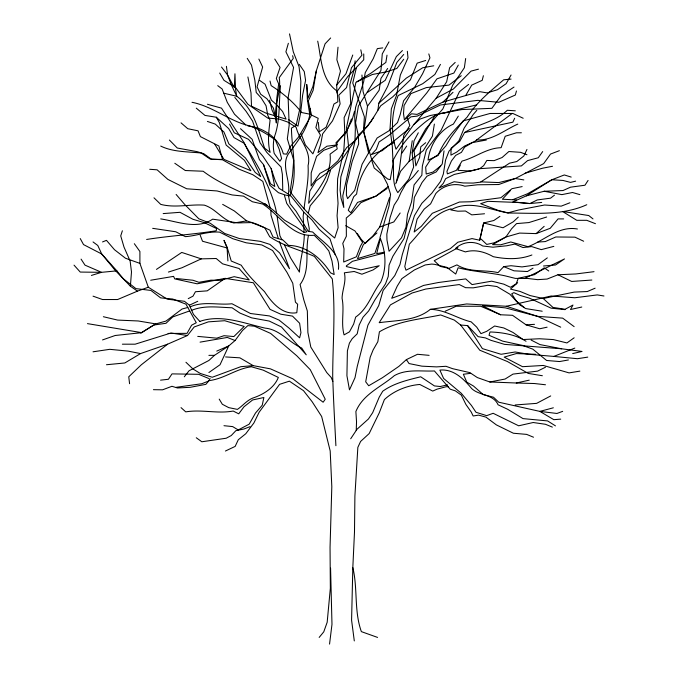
<?xml version="1.0" encoding="UTF-8"?>
<svg xmlns="http://www.w3.org/2000/svg" width="678" height="678" viewBox="0 0 678 678"><rect width="100%" height="100%" fill="white"/><g stroke="black" fill="none" stroke-linecap="round" stroke-linejoin="round"><path stroke-width="1.02" d="M448.463 386.714L446.132 386.731L437.073 389.147L432.734 391.079L419.792 384.468C407.063 385.443 393.774 390.867 384.392 399.588L379.256 412.86L369.179 433.556L360.62 441.437L357.848 447.353L354.899 496.05L354.492 532.128L352.823 567.579L351.585 620.184L354.297 640.922M338.424 269.319C340.788 252.148 323.033 242.495 312.66 231.995L308.261 231.376L296.074 211.239L290.048 203.722L288.421 195.595M356.238 430.394L356.535 421.801L355.882 411.521C362.916 394.232 381.036 387.053 394.384 375.612C406.639 368.756 421.03 371.586 434.42 370.959L450.209 389.18L455.362 390.875L461.311 395.113L465.93 404.486L471.227 412.021L473.151 415.987L478.609 415.122L485.957 417.123L496.372 424.894L513.373 433.234L526.628 434.386L533.51 437.217M199.874 321.499L193.484 314.414L189.391 305.202L184.433 301.286L167.22 299.159L148.304 287.226L137.448 291.142L130.388 286.209L131.49 271.946L130.125 261.03L124.006 247.08L120.726 235.91L122.371 230.774M338.017 47.189L336.873 59.774L340.475 71.114L336.72 85.004L336.924 93.03M280.523 85.682C278.811 101.7 280.15 117.921 275.514 133.625C273.107 139.956 272.734 146.779 274.183 153.372L279.861 161.262L281.616 158.669L279.192 149.236L275.302 139.838C266.208 133.498 256.606 127.557 245.724 124.879C226.969 119.133 211.375 106.048 192.01 102.302M355.103 60.808L354.221 69.232L349.856 84.674L350.696 103.632L344.11 117.675L344.89 134.083L343.831 150.169L337.61 178.797L337.297 192.162L338.042 203.383L337.076 215.689L338.11 227.706L334.712 238.012C318.007 224.46 303.066 208.875 290.108 191.671L292.608 174.814L293.701 160.186L287.328 138.812L289.175 125.252L288.116 97.539L293.574 67.461L285.904 51.799L288.362 43.29M396.359 181.865L399.308 169.992L403.732 135.439L409.792 125.515L407.334 118.252M304.049 208.849C305.642 194.433 308.914 180.297 308.075 165.669C311.719 150.711 299.193 140.507 296.167 127.269L287.633 122.006L278.802 118.947L267.827 118.125L247.894 104.251L235.597 87.589L223.969 80.326L219.706 73.063M303.625 212.434L303.142 216.536L304.117 232.461M308.49 235.325C304.829 251.58 310.702 270.31 300.1 284.514L303.769 299.752L307.337 310.982L307.88 332.508L310.795 347.043L326.771 372.561L331.271 377.561L332.83 381.485M308.965 231.478L309.295 228.791L307.185 217.528L307.626 215.807M329.55 644.1L331.983 624.328L330.567 568.139M310.304 108.658C310.024 125.286 299.557 138.727 290.201 151.516C279.328 163.729 291.125 179.916 288.345 194.12M377.875 110.251L378.799 103.293L387.672 86.352L396.85 62.427L403.732 54.452M444.039 150.855L442.234 163.966L436.174 171.941L426.987 176.195L422.038 182.526L414.377 197.323L413.19 208.307L407.393 224.511L404.088 238.47L392.85 256.276L389.062 265.132L388.248 276.463L385.511 283.836L374.959 299.795L368.671 310.905L362.984 317.253L359.162 325.016L357.196 333.83L352.204 338.703L349.399 343.153L347.399 350.865L346.924 375.705L349.475 389.875L355.009 377.697L357.281 366.315L367.925 325.16L378.756 305.541L383.121 290.464L394.799 275.573L399.995 264.488L402.3 254.572L414.47 215.57L421.826 203.341L431.793 193.238L440.624 181.331L443.361 173.966L445.565 160.033L448.997 151.186L458.955 140.719L464.116 128.176L473.269 114.438L476.812 110.336M465.667 58.528L464.362 67.749L452.726 85.114L442.895 108.861L425.691 128.879L412.165 152.838L413.614 167.042L408.809 179.212L397.833 192.628C391.486 183.136 394.435 171.288 393.011 160.618C398.901 148.787 406.8 138.151 416.69 129.362C425.886 121.328 435.386 112.489 448.395 112.506M361.942 75.012L363.086 91.666L367.51 106.2L363.747 132.074L368.663 153.338M395.698 183.814L400.613 171.237L409.139 161.313L412.249 140.753M412.165 152.838L414.055 140.753L418.309 132.778M387.011 55.164L385.867 62.427L371.12 73.063L355.882 82.453L346.551 127.464L348.941 150.041L340.848 176.899L340.085 190.06L341.017 198.061L343.805 207.485L342.788 195.832L354.933 141.499L355.348 129.074L354.67 116.311L355.543 107.531L363.654 81.767L365.256 72.605L373.298 58.528L377.349 48.604L382.756 47.901M330.644 37.976L325.076 43.824L316.295 70.91L313.126 90.335L308.287 101.047L311.558 115.201L298.244 137.439L290.438 146.397L286.616 154.16L283.328 153.872C279.082 138.109 263.708 127.591 247.945 125.922M434.369 124.099L432.403 136.151L423.233 150.677L409.139 161.313M451.167 208.816C432.352 213.697 421.953 230.918 409.343 244.173L404.791 266.564L405.978 270.183L450.345 248.623L457.845 242.232L471.998 238.588L479.702 240.224L483.651 222.969L493.813 220.519L499.915 216.35M316.295 70.91L312.948 86.352L308.032 98.225L306.719 84.403L307.371 99.641L309.71 114.15L318.211 118.319L315.88 127.506L320.457 135.058L312.897 153.864L305.371 144.931L301.074 133.719M479.702 240.224L483.651 222.969L503.034 227.766L513.356 221.74L518.272 217.13M356.374 67.749L352.763 82.987L364.4 116.828L363.425 130.693L371.425 158.61L380.494 170.788L387.392 184.128L390.57 194.264L389.036 205.985L379.977 237.614C385.968 251.682 386.952 268.005 380.722 282.133C371.908 293.591 368.018 308.575 355.679 317.075L353.662 324.059L349.475 331.83L344.077 334.89C340.754 322.872 344.577 310.439 342.059 298.227C342.314 289.608 346.5 281.539 344.348 272.819L354.17 271.48L361.908 274.209L373.112 269.912L379.214 265.742L360.704 269.852L346.382 266.564L346.365 265.835L352.458 261.301L384.553 252.928M380.299 238.927L376.688 253.631L384.553 252.216M483.372 75.724L482.219 80.326L471.735 85.114L465.667 95.564L443.022 102.056L417.046 114.387L411.554 113.794L404.402 119.811L403.52 113.633L404.046 105.582L410.936 93.615L426.343 87.589L448.955 85.114L461.243 75.724M308.388 212.816L310.177 205.773L320.457 193.467L327.076 180.89L330.474 170.585M354.535 111.209L351.857 120.76L346.627 130.752L336.72 143.05L337.491 144.855L326.94 146.211L317.974 152.643L320.686 144.177L322.618 133.905L332.508 120.887L340.119 103.903L338.805 95.174L346.543 87.589L351.458 67.749L361.942 55.164L360.798 49.85M516.466 90.962L515.322 95.039L498.771 102.302L477.795 100.352L440.437 104.963L417.165 116.124L410.936 116.828L389.087 135.168L379.036 141.99L376.307 149.355L371.324 154.592L382.18 150.669L409.368 128.447M357.238 233.435L361.399 239.537L365.154 243.461L372.637 236.334L379.705 227.028L389.469 197.815M379.705 238.953L374.892 253.436L357.501 258.615L363.357 244.597L376.934 232.944M352.763 55.028L345.933 73.817L336.72 85.004M351.45 118.947L346.314 132.583L335.974 142.702L337.229 148.872L330.059 154.169C332.22 173.254 318.982 188.679 308.651 203.256L309.812 191.179L316.126 180.797L326.525 173.237L342.229 158.974L359.137 134.456L367.332 126.583L373.671 117.294M514.67 118.252L512.865 122.15L464.591 132.541L459.701 141.431L451.116 148.211L450.921 155.152L456.684 152.092L464.566 146.05L474.676 141.414L512.212 113.463M460.303 165.144L457.87 170.314L470.668 171.085L479.736 168.669L521.382 165.915L527.611 160.601L538.264 157.762L542.688 151.567M526.959 149.44L523.848 155.991L516.797 161.534L509.534 163.178L480.439 182.162L473.159 183.068L463.303 182.958L454.141 181.721L438.963 187.942L443.234 183.458L445.666 178.653L454.328 174.416L478.651 169.059M210.095 378.4L208.697 380.994L201.832 383.723L176.365 387.282M440.437 64.376L434.861 74.478L422.741 83.691L398.156 95.564C391.537 112.506 390.52 131.846 396.011 149.228L413.656 124.693L436.174 98.225L446.666 81.741L449.616 67.749L455.184 62.427M458.294 65.088L453.87 73.063L436.963 78.843L426.733 92.971L405.817 117.955M388.977 41.875L382.265 53.926L380.951 70.402L358.425 105.997L355.56 122.862L358.442 135.931L358.645 143.956L352.153 161.644L346.534 185.153L346.416 195.01L347.602 198.629L354.696 190.425L362.077 164.313L377.112 138.015L388.977 130.786L397.537 122.54L400.249 114.438L403.563 100.853L414.546 87.437L422.597 73.724L429.945 57.825L428.801 53.926M511.059 75.012L506.144 83.691L497.466 89.716L487.135 92.911L479.761 91.666L465.667 95.564M435.31 115.023L414.055 150.677L415.851 165.915L419.623 157.415L420.775 146.779L425.691 142.702M458.294 116.124L453.379 124.099C439.285 130.312 429.86 145.024 428.047 160.11L438.149 155.474C443.844 139.965 455.752 128.583 467.125 117.15C476.575 102.336 490.482 91.132 503.686 79.792L511.059 79.089M588.08 180.45L584.961 185.23L570.545 187.179L563.003 190.552L544.163 191.255L526.306 195.866L512.865 201.891L529.891 203.553L541.705 202.425M350.696 438.768L357.001 429.25L368.451 418.97L372.68 412.665L379.222 397.164L382.723 391.24C393.842 383.214 407.58 380.019 420.699 376.782L434.437 385.926L440.285 386.511L447.548 384.867M387.672 68.453L380.951 78.377L379.146 90.25L367.51 106.2M401.766 153.338L406.681 146.067M400.164 213.011L393.816 221.935L379.705 227.028M318.313 122.337L319.279 131.803L326.101 127.252L330.211 116.557L333.915 104.056L337.873 101.768L337.246 91.191L347.848 76.428L363.747 59.774L363.747 53.926M184.306 376.79L189.06 370.764L208.892 360.484L214.46 355.348L228.715 345.958L235.063 340.542L242.478 330.5L247.834 325.618L254.419 326.186L270.666 333.44L296.778 355.789L310.27 369.688L325.245 399.249L323.126 402.224L292.972 378.883L270.454 368.857L253.216 365.637L240.826 366.679L212.256 377.256L200.205 373.425L192.993 368.993L185.95 362.264M403.732 59.24L396.85 68.453L386.519 71.826L372.434 74.478L357.026 81.741M106.471 364.739L124.828 362.967L140.558 353.577L167.593 344.187L187.475 335.525L194.205 326.957L208.316 321.864L224.715 320.719L244.199 326.44L233.868 336.551L223.994 335.703L216.757 338.161L197.747 336.39M418.309 170.525L412.775 177.28L406.003 183.662L401.105 192.179L397.994 199.196L394.13 205.129L390.062 217.646L386.824 234.156L386.969 239.995L389.079 251.258L401.52 237.8L405.995 227.105L407.503 214.29L411.563 201.773L414.063 184.916L421.852 175.229L422.352 166.093L426.335 149.931L441.175 130.21L459.447 91.666L468.617 84.403M319.169 637.422L323.77 631.837L327.177 622.251L330.347 588.224L330.05 547.341L331.813 486.702L330.194 450.963L321.66 416.495L312.168 401.766L303.49 390.664L289.379 381.163L279.607 384.324L259.132 412.224L253.919 422.936L245.792 433.725L238.283 439.759L235.164 446.404L225.418 451.031M510.407 190.552L502.381 199.23L516.466 199.942M547.315 257.877L537.993 264.683L521.992 266.912L511.009 265.725L503.729 266.64L498.033 272.624C484.253 269.463 469.498 272.785 456.955 264.886L449.014 268.369L440.2 266.403L434.217 260.716L457.989 247.707M402.418 50.553L396.359 56.579L385.214 80.326L367.51 92.377M443.022 102.056L452.997 92.31M378.799 103.293L406.283 78.148L422.741 67.749L433.717 65.8M481.134 239.097L486.745 244.427L494.372 242.775L505.907 237.012L519.585 233.079L536.137 233.613L544.163 226.342M429.123 355.348L417.495 354.289L406.393 359.611L398.893 366.374L382.392 377.739L368.713 385.748L365.696 381.807L370.196 357.23L373.12 349.933L377.832 341.712L379.409 331.813C397.791 320.821 420.148 319.279 440.683 314.948L454.319 320.084L460.65 325.033L479.761 350.212L507.458 361.552L528.264 373.425L542.358 375.731M517.636 282.718L510.5 289.099L520.043 291.421L530.01 295.549L543.222 298.506L574.147 292.091L587.258 291.557L595.123 288.192M413.656 124.693L420.08 119.057L430.216 115.514L461.904 109.565L491.889 108.327L501.228 95.564L514.009 87.064M440.607 166L433.089 172.026L426.208 174.026L425.665 167.102L430.233 160.05L438.488 154.372L445.938 145.787L450.845 137.634L463.21 120.904L490.084 113.463L512.865 113.463L523.187 118.252M167.593 344.187L141.38 364.739L128.761 376.79L129.574 383.706M388.325 186.475L376.01 196.095L360.849 202.68L351.984 213.121L346.263 218.011L346.356 236.266L342.78 243.394L344.009 248.834L343.678 262.005L356.357 256.818L360.476 246.131L362.569 242.427L354.984 230.935L345.721 225.689M479.736 168.669L483.677 165.652L486.829 160.457L494.135 160.644L502.093 157.525L508.873 151.516L520.577 152.313L526.959 154.754M554.485 195.154L550.553 198.171L537.281 199.942L529.891 203.553L516.721 202.425L487.855 201.324L480.617 203.697L498.669 210.544L507.856 212.867L518.373 210.053L544.536 205.01L561.206 206.146L569.893 202.773M574.147 337.805L566.935 342.941L553.341 339.576L539.485 338.754L523.077 339.534L513.043 332.483L503.805 327.966L494.626 326.008L486.728 331.313L480.948 333.652L476.77 327.186L471.159 321.847C457.319 318.609 445.115 309.609 430.327 309.363C416.139 320.991 396.435 320.236 379.18 322.694L390.418 304.888L412.029 293.032L425.801 289.031L459.277 284.548L465.557 287.675L473.227 287.845L487.77 285.294L496.923 286.523L509.898 294.227L519.585 304.668L525.645 308.566L542.197 311.227M190.128 306.863C203.629 300.829 218.062 305.388 231.952 303.744L250.453 313.507L269.497 315.948L279.09 320.092L288.777 327.881L299.617 337.83L300.947 332.686L299.617 323.228L292.498 316.101L280.768 314.202L270.056 309.363L253.335 282.768L225.113 278.361L207.248 290.845L195.45 291.735L192.993 296.159L188.247 298.642M208.892 372.536L220.036 364.739L228.715 345.958L216.757 351.094M387.138 188.509L376.01 196.095L357.552 202.4L350.873 212.782L348.255 210.299L353.755 196.654L356.611 194.027C359.628 171.924 373.383 151.914 394.028 142.711M526.306 195.866L551.867 179.738L564.316 174.958L571.198 177.085M464.591 132.541C478.126 123.854 495.287 121.938 507.297 110.277L515.322 110.811M102.539 339.932L115.158 335.5L141.778 332.652L153.635 325.059L166 323.287L172.78 316.914L189.704 310.905M156.448 269.403L181.746 252.436L201.256 258.877L216.214 258.504L222.554 263.827L239.105 268.522L249.241 279.946L234.198 276.675L220.409 280.302L210.917 280.175L198.925 282.302L193.035 280.26L176.195 278.489M140.685 333.051L155.796 323.906L165.941 321.101L182.068 309.007L187.806 307.481M533.018 268.166L527.45 271.531L514.009 270.819L503.729 266.64M517.78 124.099C504.415 130.066 491.881 140.973 476.456 139.914M559.401 150.677L550.553 154.042L543.671 163.61L515.322 178.5L498.771 184.526L477.583 184.789L464.845 186.204A26.722 26.722 0 0 0 435.818 193.501L430.606 203.849L424.165 209.121L417.114 219.155L414.148 232.012L421.309 226.35L432.301 213.299L459.396 202.036L470.71 201.756L500.906 197.713L512 188.67L522.17 186.594M436.174 98.225L453.379 89.013L471.074 71.114L478.456 69.164M550.714 395.927L536.62 403.368L515.153 404.969M546.663 217.011L528.908 222.562L516.526 223.604L511.543 228.842L505.907 237.012L492.592 244.648L500.627 244.809L510.78 242.004L528.052 246.682C544.442 240.521 558.68 225.588 577.427 229.003M545.476 367.222L537.603 371.12L512.992 374.103L505.085 379.044L489.821 381.985L477.304 377.553L469.879 372.629L452.616 368.679L445.988 366.289L436.513 366.891L421.894 366.162L409.046 363.561L406.393 359.611M586.767 204.722C562.418 215.816 534.552 213.011 508.441 213.053C489.618 209.697 469.176 199.459 450.836 209.917L457.803 211.205L465.464 211.011L471.769 214.867L484.516 213.765M189.391 305.202L197.747 301.303M199.79 321.406C221.342 313.939 243.851 323.313 265.056 328.11C279.751 329.449 288.786 342.305 301.693 348L306.244 354.823L281.455 326.966L269.259 321.067L251.657 317.855L239.851 313.041L232.054 307.761C218.502 307.397 204.637 304.973 191.662 310.321M201.256 258.877L181.848 267.81L168.415 272.064M445.183 311.227L456.167 306.261L480.744 306.261L500.576 314.77L512.534 315.304L526.136 324.872L539.739 328.771L547.112 327.177M137.448 291.142L117.616 299.532L102.539 299.532L93.039 296.159M102.539 241.936L106.471 240.343L114.506 249.733L125.481 258.242L139.905 263.378L148.304 287.226M513.026 199.586L527.611 193.739L551.867 179.738L563.003 180.45L570.545 182.399L575.622 181.153M460.65 325.033L467.6 325.593L482.38 348.619L501.067 354.289L515.153 351.984L528.755 354.289L553.833 356.416L574.808 348.085M594.03 271.675L575.834 273.954L557.96 274.768L547.121 279.056L537.637 279.658L525.187 278.149L564.503 258.911L555.528 264.979L543.502 266.005M249.996 426.691L243.851 429.03L235.859 430.691L231.24 435.556L226.198 438.234L201.824 441.768L196.273 437.751M536.137 233.613L550.231 228.291L558.087 218.901L563.664 218.901M336.415 145.609L323.753 150.304L316.609 156.33L311.177 172.89L311.143 186.035L319.957 173.399L330.398 167.661L337.898 160.906L346.687 147.541L355.272 140.388L370.866 121.752L380.689 105.802L392.587 96.988L410.444 79.792L417.165 63.139L425.691 60.478M562.681 411.343L556.943 413.47L539.849 411.393L498.728 402.207L493.491 397.223L483.202 394.562L473.498 386.045L466.828 382.197L463.345 374.248L470.625 373.341M91.394 275.429L101.564 272.327L116.862 270.853L123.269 278.726L135.922 288.625L150.94 290.438L160.618 297.862L172.695 299.023L185.967 304.168L196.273 322.745L191.603 325.203L187.06 333.347L168.076 333.457M443.658 112.989L476.676 104.861M525.153 173.187L542.527 168.22L552.519 166.271M531.908 254.979C519.484 259.793 506.11 259.293 493.253 256.682C484.829 251.869 474.964 249.131 465.396 251.902L455.447 248.495A22.255 22.255 0 0 1 482.77 245.987L493.016 247.19L506.856 245.75L514.848 244.088L522.967 247.538L531.705 246.589L541.273 249.631L553.833 246.368M553.341 407.8L539.849 411.393L553.833 419.674L560.714 419.14M430.327 309.363L466.65 303.956L506.305 306.261L551.206 295.989L574.808 297.761L597.259 294.922L603.971 295.989M572.673 353.577L582.012 351.45L561.638 348.789L504.585 344.373L490.974 340.339L485.431 337.915L478.1 336.644L467.6 325.593M581.766 307.032L570.512 309.507L572.961 305.058L565.037 309.278L552.934 307.388L543.222 298.506M489.821 381.985L516.305 382.994L529.247 380.155M486.321 140.032L472.507 142.566L464.591 147.143L461.438 152.338L455.675 155.398L451.429 160.983L446.946 171.314L447.378 173.865L456.413 170.347L462.023 161.084C475.566 157.542 486.635 148.058 501.118 147.694L505.212 136.27L516.466 132.778L521.382 132.778M568.418 359.959L559.562 361.552L546.621 360.484L532.806 349.145L522.492 345.39L502.678 341.136L489.016 335.271L490.033 331.966C502.474 332.398 515.373 334.508 526.043 341.28M225.113 278.361L197.137 283.811L174.746 278.895L173.585 276.37L150.686 280.226M200.061 342.144L227.316 337.449L235.063 340.542M149.736 169.288L157.11 169.814L167.873 179.399L186.721 188.789L217.079 190.95L232.147 194.95L243.495 196.128L252.394 201.747L262.674 204.044C279.438 214.672 291.913 237.605 314.202 235.241L323.931 244.86L328.83 250.936L332.008 261.081L334.169 274.539L330.474 272.802C321.347 258.165 306.456 245.792 288.54 245.377L282.929 240.046L272.997 237.003L269.903 230.147L256.242 223.918L246.673 220.875L233.944 223.02C222.257 220.028 215.765 208.646 204.29 205.137C189.704 204.112 175.11 208.146 160.711 204.375L153.991 197.815M579.885 371.12L569.071 372.892L543.341 365.45L522.535 366.688L504.178 357.12L516.305 353.577L535.637 354.289M587.75 357.12L577.427 358.713L553.833 356.416M93.039 351.806L109.751 349.323L127.939 351.094L140.558 353.577M146.618 239.461C169.797 235.808 193.137 234.478 216.248 230.757L216.562 228.562L204.366 222.664L192.967 219.299L180.009 212.316L163.169 213.587M160.55 380.155L168.415 379.273L172.009 373.883L198.671 374.307L208.629 378.443M591.852 280.039L571.69 281.455L557.96 274.768M526.136 324.872L534.493 324.338M537.798 242.054L545.307 241.58L555.799 236.978L574.969 237.156L583.656 241.232M122.371 344.187L135.151 344.187L170.992 333.017L187.475 335.525M208.892 355.348L214.46 355.348M526.298 278.489L515.339 278.395L504.686 275.743C489.304 272.488 473.447 271.683 458.125 267.776L455.726 274.048L446.794 267.335L434.674 264.352L431.742 264.064L425.199 264.954L414.368 269.971L401.808 278.683L397.249 286.099L391.714 298.286L410.885 291.235L423.521 285.438L438.412 282.514L465.701 278.904L472.049 284.591L491.677 281.175L503.805 284.158L510.449 287.277L516.204 283.845L518.255 278.319L534.595 274.624L544.281 267.81L548.739 270.988M153.423 389.681L162.551 389.816L171.958 386.291L177.475 387.977L190.238 387.299L205.858 384.35L209.053 380.621C224.249 378.816 236.308 368.629 251.419 366.781L263.183 370.137L278.336 377.426C274.183 388.113 263.047 394.689 252.572 398.147C246.555 400.673 242.622 405.91 237.402 409.393L228.715 407.622L222.325 404.257L219.214 399.122M516.305 382.994L534.493 383.528L545.476 384.765M480.914 181.865L498.771 182.577L515.322 178.5L523.848 179.916M225.605 356.942L239.859 357.831L253.216 365.637M223.969 425.699L232.647 426.589L238.224 429.954L249.207 424.148L255.496 413.038L262.242 405.207L263.869 397.503L252.614 399.969L244.021 406.758L238.724 413.826L233.181 411.046C217.426 413.927 201.612 409.249 185.738 411.868L181.034 407.622M565.045 309.643L551.129 308.159L529.34 298.125L520.145 295.43L513.873 292.667L511.712 293.82L516.272 301.007L524.094 307.38M87.462 323.626L141.778 332.652M152.669 228.333L175.755 231.774L185.365 236.647C196.9 235.842 207.875 231.139 219.57 232.139L232.876 238.741L246.122 242.792L261.877 244.953L272.598 250.521L287.023 272.429L292.769 283.243L295.43 302.159L297.676 304.286L296.795 312.711C282.26 315.262 271.675 302.447 264.505 291.616C256.115 283.362 247.716 275.056 241.207 265.183L231.249 261.047L227.079 247.08L223.969 240.343L227.079 247.962L227.901 260.903M276.666 213.206C271.632 187.772 257.377 165.135 243.995 143.177L233.995 137.592L228.664 128.591L216.324 117.226L204.959 115.413L196.273 108.149M155.796 323.906L138.261 320.974L117.616 320.084L103.361 316.719M544.163 191.255L561.859 194.628L572.512 192.501L579.885 194.628M309.71 114.15L301.634 112.531C293.235 101.819 282.633 92.962 271.158 85.64L270.014 81.038M160.711 218.901C177.797 221.503 196.79 229.91 212.672 219.164L237.961 222.918L251.462 222.579L264.734 227.723L269.7 236.724C283.345 246.055 299.54 249.614 314.363 256.411L332.288 278.912C335.72 311.244 332.712 343.966 332.703 376.426C333.432 399.562 334.72 422.606 335.898 445.709M561.638 348.789L539.993 344.585L531.12 340.059M223.757 93.183L236.749 96.276C253.894 108.709 258.14 129.328 264.564 148.143L270.141 152.381C267.293 141.88 268.827 131.083 270.073 120.26L267.751 115.201L266.056 105.751L261.115 97.844L256.233 92.496L254.826 80.114L251.496 65.088L247.233 58.35M227.079 247.962L202.502 241.232L200.205 235.207M207.417 104.251L221.511 108.149L244.122 142.702L260.674 176.551L255.267 172.475L245.436 157.94L228.884 143.948L223.969 132.074L215.282 124.099L207.417 121.438M506.305 306.261L537.603 316.363L560.714 327.177M377.578 637.422L361.366 631.625C353.933 610.929 357.891 588.682 352.823 567.579M595.454 223.689L586.767 220.316L576.775 220.316L562.511 211.46L588.733 215.536L592.996 218.901M552.358 427.115L545.476 424.284L533.188 422.513L518.67 425.801L493.16 413.292L486.651 415.648L475.981 412.266L471.43 405.444L461.269 393.282L443.598 378.443L439.878 370.095C453.557 368.747 463.76 378.934 471.735 388.638C479.524 395.893 493.431 393.986 498.059 404.774L507.669 409.283L523.026 418.614L547.604 420.919L555.468 425.877M500.576 314.77L482.38 305.736L505.322 307.854L537.603 316.363L562.681 318.135L574.147 326.643M160.711 146.067C172.983 152.135 187.696 151.618 201.163 153.016L210.07 158.999L222.503 159.779L239.173 169.22L252.818 174.721L262.835 181.407L270.183 207.866M222.655 204.375L234.291 210.926L246.673 220.875M288.303 119.438L297.964 126.133L300.557 113.285L302.659 94.979L305.575 80.309L304.261 71.58L299.337 64.402M174.805 163.262L185.289 170.525L203.154 171.237C222.681 186.06 246.199 193.196 267.09 205.392L264.488 203.629L273.048 209.985L284.624 220.282L296.108 226.935L304.278 232.571L306.812 231.774L286.752 203.442L284.413 195.374M259.521 80.326L265.098 84.225L271.395 100.149L276.616 104.759L282.624 111.548L286.108 119.125L265.869 113.057L251.496 106.2L251.004 92.911L247.894 76.961M93.039 241.936L97.785 245.478L101.717 253.987L115.158 270.293L130.388 286.209M217.74 85.64L222.164 89.013L227.274 102.344L234.503 114.209L245.724 124.879M181.034 122.854L187.755 128.701L198.052 130.82L200.383 136.609L218.875 145.999L222.494 159.415L211.544 159.322L203.731 153.677L197.112 151.652L177.263 148.016L169.398 140.049M240.521 128.701L252.148 139.337L259.369 159.584L263.513 164.593L270.505 183.814L274.768 186.475L271.158 168.576L263.132 156.525L248.546 139.337L234.291 132.778L229.537 124.099M337.246 91.191C321.033 79.894 321.448 58.588 317.702 41.163M74.029 265.149L80.25 272.064L101.564 272.327L85.004 265.149L81.072 259.123M116.862 270.853L101.717 253.987L83.53 244.597L80.25 238.571M176.119 194.45L184.636 204.375L198.79 218.782L210.222 223.248L224.715 233.469L239.444 238.58L260.327 241.343L269.895 244.385L279.599 252.902L289.489 268.717L279.311 241.597M234.817 97.412L246.114 111.362L252.563 121.057L260.047 142.778L266.861 152.465L281.099 167.076L282.379 174.348L282.76 189.671M221.511 67.037L227.571 75.012L234.291 87.589L234.944 73.775L235.597 89.538L236.749 96.276L231.342 84.936L227.571 75.012L226.427 66.325M134.329 243.707L139.905 251.504L139.905 263.378M274.768 59.062L280.065 67.436L276.327 78.478L278.65 83.903L276.819 98.183L276.344 123.023L275.48 117.565L272.005 109.989L269.564 100.191M214.816 144.278L223.952 159.381L250.894 170.754L244.419 160.33L226.155 145.084L219.384 122.625L216.324 117.226M281.887 239.724L279.895 235.741L277.082 215.935M284.336 244.622L290.684 258.098L299.43 272.124C299.93 259.445 304.346 247.233 304.244 234.554M258.869 59.062L262.64 67.037L257.064 86.886L260.657 94.208L266.979 98.793L273.412 108.124L275.87 118.65C273.929 104.692 281.506 91.53 279.226 77.682L293.286 58.35L292.625 55.698M271.158 168.576L275.234 180.729L279.073 188.298L290.201 195.323C298.201 173.661 291.794 150.389 291.438 128.117L296.116 125.447L300.057 107.827L300.854 81.157L299.023 66.597L293.286 51.799L289.514 33.9M371.773 160.601L374.214 168.025L387.63 179.009L390.206 179.678L393.096 163.907L392.282 146.033L390.028 128.93L391.35 108.819L396.494 95.547L400.359 75.012L407.986 57.825L407.334 51.265M278.378 238.656L270.988 215.155L270.869 210.409M335.229 254.699L329.991 238.859L319.16 229.274L311.99 219.969L304.142 212.494L290.947 196.035L285.455 195.078L278.455 192.696L269.869 185.247L263.513 164.593"/></g></svg>
